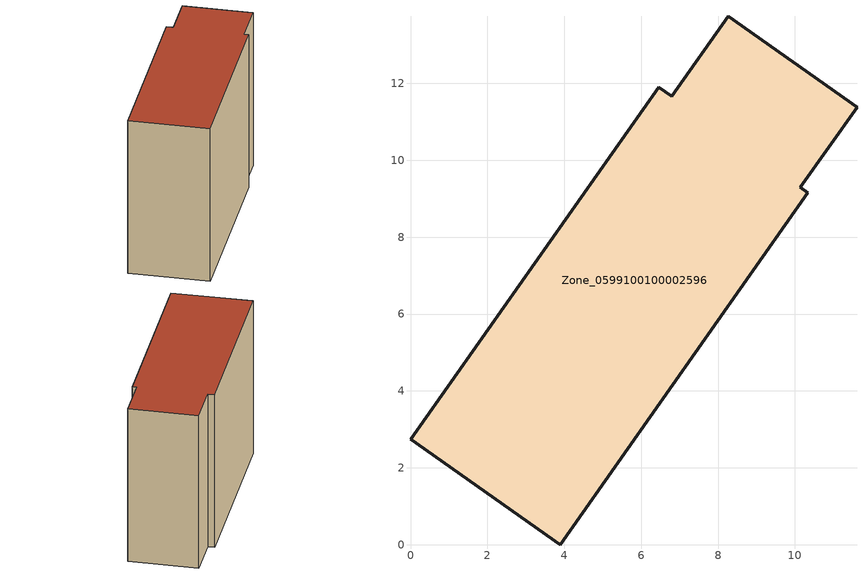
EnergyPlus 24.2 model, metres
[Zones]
Zone_0599100100002596
 floor ground (C_G): 0,2.74 6.45,11.9 6.79,11.66 8.26,13.75 11.61,11.38 10.14,9.3 10.34,9.16 3.89,0 z3.8
 wall outside (C_F): 3.89,0 10.34,9.16 10.14,9.3 11.61,11.38 8.26,13.75 6.79,11.66 6.45,11.9 0,2.74 3.89,0 z3.8:13.64
 roof outside (C_R): 6.45,11.9 0,2.74 3.89,0 10.34,9.16 10.14,9.3 11.61,11.38 8.26,13.75 6.79,11.66 z13.64
[BUILDING]
Pand.0599100100002596: North Axis=0; Terrain=City; Loads Convergence Tolerance Value=0.04; Temperature Convergence Tolerance Value=0.4; Solar Distribution=FullExterior; Maximum Number of Warmup Days=25; Minimum Number of Warmup Days=1
[Site:Location]
Rotterdam.The.Hague.AP_ZH_NLD Design_Conditions: Latitude=51.96; Longitude=4.45; Time Zone=1; Elevation=-4.5
[SITE:GROUNDTEMPERATURE:BUILDINGSURFACE]
18, 18, 18, 18, 18, 18, 18, 18, 18, 18, 18, 18
[MATERIAL] Thermal Absorptance=0.9; Solar Absorptance=0.7; Visible Absorptance=0.7
Name | Roughness | Thickness | Conductivity | Density | Specific Heat
G.TI.2006-2014 | MediumSmooth | 0.15 | 0.06 | 540 | 1210
F.TI.2006-2014 | Rough | 0.3 | 0.12 | 1920 | 840
R.TI.2006-2014 | MediumRough | 0.2 | 0.08 | 1500 | 1000
[CONSTRUCTION]
C_G: G.TI.2006-2014
C_F: F.TI.2006-2014
C_R: R.TI.2006-2014
[ZONE]
Zone_0599100100002596: Type=1; Multiplier=1; Ceiling Height=Autocalculate; Volume=Autocalculate; Floor Area=autocalculate; Part of Total Floor Area=Yes
[ZONEINFILTRATION:DESIGNFLOWRATE]
Infil_Zone_0599100100002596: Zone or ZoneList or Space or SpaceList=Zone_0599100100002596; Schedule=AlwaysOn; Design Flow Rate Calculation Method=Flow/Area; Flow Rate per Floor Area=0.0015; Constant Term Coefficient=1; Temperature Term Coefficient=0; Velocity Term Coefficient=0; Velocity Squared Term Coefficient=0
[HVACTEMPLATE:ZONE:IDEALLOADSAIRSYSTEM]
Zone_0599100100002596: Maximum Heating Supply Air Temperature=50; Minimum Cooling Supply Air Temperature=13; Maximum Heating Supply Air Humidity Ratio=0.0156; Minimum Cooling Supply Air Humidity Ratio=0.0077; Heating Limit=NoLimit; Cooling Limit=NoLimit; Dehumidification Control Type=ConstantSensibleHeatRatio; Cooling Sensible Heat Ratio=0.7; Dehumidification Setpoint=60; Humidification Control Type=None; Humidification Setpoint=30; Outdoor Air Method=None; Outdoor Air Flow Rate per Person=0.00944; Outdoor Air Flow Rate per Zone Floor Area=0; Outdoor Air Flow Rate per Zone=0; Demand Controlled Ventilation Type=None; Outdoor Air Economizer Type=NoEconomizer; Heat Recovery Type=None; Sensible Heat Recovery Effectiveness=0.7; Latent Heat Recovery Effectiveness=0.65
[ZONECONTROL:THERMOSTAT]
ThermostatControl_Zone_0599100100002596: Zone or ZoneList=Zone_0599100100002596; Control Type Schedule=DualSetpointControlType; Control 1=Thermostat_Zone_0599100100002596; Temperature Difference Between Cutout And Setpoint=0
[THERMOSTATSETPOINT:DUALSETPOINT]
Thermostat_Zone_0599100100002596: Heating Setpoint Temperature Schedule=HeatingSetpoint_Zone_0599100100002596; Cooling Setpoint Temperature Schedule=CoolingSetpoint_Zone_0599100100002596
[SCHEDULE:COMPACT]
HeatingSetpoint_Zone_0599100100002596: Through: 12/31, For: AllDays, Until: 24:00, 21
CoolingSetpoint_Zone_0599100100002596: Through: 12/31, For: AllDays, Until: 24:00, 24
DualSetpointControlType: Through: 12/31, For: AllDays, Until: 24:00, 4
AlwaysOn: Through: 12/31, For: AllDays, Until: 24:00, 1
